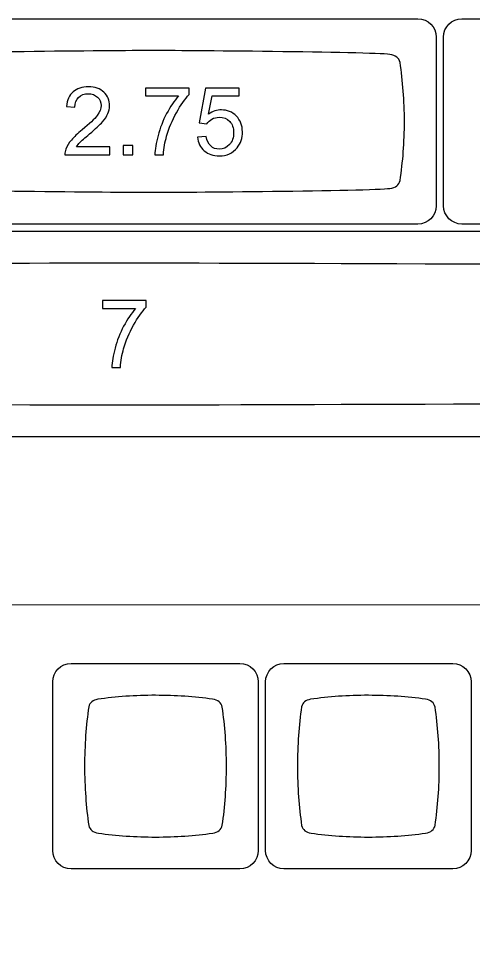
# Model space of a CAD drawing. Header units: millimetres. Extents: x -493 to 473, y -489 to 489.
# Drawn here: x -199.6 to -158.9, y 365 to 448.9 of the extents above; entities that cross this region are included whole.
import ezdxf

# ---------------------------------------------------------------- set-up
doc = ezdxf.new("R2010")
doc.units = ezdxf.units.MM
doc.header["$MEASUREMENT"] = 0
doc.layers.add('Layer 1', color=7, linetype='Continuous')

msp = doc.modelspace()

# ---------------------------------------------------------------- linework, layer by layer
at = {"layer": 'Layer 1', "color": 169}
for points in [[(-211.2105, 430.5147), (-211.2105, 430.5147), (-163.9031, 430.5147), (-163.9031, 430.5147), (-163.9031, 430.5147), (-162.9977, 430.5147), (-162.2568, 431.2555), (-162.2568, 432.161), (-162.2568, 432.161), (-162.2568, 432.161), (-162.2568, 447.2684), (-162.2568, 447.2684), (-162.2568, 447.2684), (-162.2568, 448.1739), (-162.9977, 448.9147), (-163.9031, 448.9147), (-163.9031, 448.9147), (-163.9031, 448.9147), (-211.2105, 448.9147), (-211.2105, 448.9147), (-211.2105, 448.9147), (-212.1159, 448.9147), (-212.8568, 448.1739), (-212.8568, 447.2684), (-212.8568, 447.2684), (-212.8568, 447.2684), (-212.8568, 432.161), (-212.8568, 432.161), (-212.8568, 432.161), (-212.8568, 431.2555), (-212.1159, 430.5147), (-211.2105, 430.5147)], [(-159.9605, 430.5147), (-159.9605, 430.5147), (-108.0531, 430.5147), (-108.0531, 430.5147), (-108.0531, 430.5147), (-107.1477, 430.5147), (-106.4068, 431.2555), (-106.4068, 432.161), (-106.4068, 432.161), (-106.4068, 432.161), (-106.4068, 447.2684), (-106.4068, 447.2684), (-106.4068, 447.2684), (-106.4068, 448.1739), (-107.1477, 448.9147), (-108.0531, 448.9147), (-108.0531, 448.9147), (-108.0531, 448.9147), (-159.9605, 448.9147), (-159.9605, 448.9147), (-159.9605, 448.9147), (-160.866, 448.9147), (-161.6068, 448.1739), (-161.6068, 447.2684), (-161.6068, 447.2684), (-161.6068, 447.2684), (-161.6068, 432.161), (-161.6068, 432.161), (-161.6068, 432.161), (-161.6068, 431.2555), (-160.866, 430.5147), (-159.9605, 430.5147)], [(-252.9292, 411.4647), (-252.9292, 411.4647), (-127.4218, 411.4647), (-127.4218, 411.4647), (-127.4218, 411.4647), (-126.5163, 411.4647), (-125.7755, 412.2055), (-125.7755, 413.111), (-125.7755, 413.111), (-125.7755, 413.111), (-125.7755, 428.2184), (-125.7755, 428.2184), (-125.7755, 428.2184), (-125.7755, 429.1239), (-126.5163, 429.8647), (-127.4218, 429.8647), (-127.4218, 429.8647), (-127.4218, 429.8647), (-252.9292, 429.8647), (-252.9292, 429.8647), (-252.9292, 429.8647), (-253.8348, 429.8647), (-254.5755, 429.1239), (-254.5755, 428.2184), (-254.5755, 428.2184), (-254.5755, 428.2184), (-254.5755, 413.111), (-254.5755, 413.111), (-254.5755, 413.111), (-254.5755, 412.2055), (-253.8348, 411.4647), (-252.9292, 411.4647)], [(-194.9411, 372.7402), (-194.9411, 372.7402), (-179.8337, 372.7402), (-179.8337, 372.7402), (-179.8337, 372.7402), (-178.9282, 372.7402), (-178.1874, 373.481), (-178.1874, 374.3865), (-178.1874, 374.3865), (-178.1874, 374.3865), (-178.1874, 389.4939), (-178.1874, 389.4939), (-178.1874, 389.4939), (-178.1874, 390.3994), (-178.9282, 391.1402), (-179.8337, 391.1402), (-179.8337, 391.1402), (-179.8337, 391.1402), (-194.9411, 391.1402), (-194.9411, 391.1402), (-194.9411, 391.1402), (-195.8466, 391.1402), (-196.5874, 390.3994), (-196.5874, 389.4939), (-196.5874, 389.4939), (-196.5874, 389.4939), (-196.5874, 374.3865), (-196.5874, 374.3865), (-196.5874, 374.3865), (-196.5874, 373.481), (-195.8466, 372.7402), (-194.9411, 372.7402)], [(-175.8911, 372.7402), (-175.8911, 372.7402), (-160.7837, 372.7402), (-160.7837, 372.7402), (-160.7837, 372.7402), (-159.8782, 372.7402), (-159.1374, 373.481), (-159.1374, 374.3865), (-159.1374, 374.3865), (-159.1374, 374.3865), (-159.1374, 389.4939), (-159.1374, 389.4939), (-159.1374, 389.4939), (-159.1374, 390.3994), (-159.8782, 391.1402), (-160.7837, 391.1402), (-160.7837, 391.1402), (-160.7837, 391.1402), (-175.8911, 391.1402), (-175.8911, 391.1402), (-175.8911, 391.1402), (-176.7966, 391.1402), (-177.5374, 390.3994), (-177.5374, 389.4939), (-177.5374, 389.4939), (-177.5374, 389.4939), (-177.5374, 374.3865), (-177.5374, 374.3865), (-177.5374, 374.3865), (-177.5374, 373.481), (-176.7966, 372.7402), (-175.8911, 372.7402)]]:
    msp.add_open_spline(points, degree=3, knots=[0, 0, 0, 0, 0.1111111, 0.1111111, 0.1111111, 0.1111111, 0.2222222, 0.2222222, 0.2222222, 0.2222222, 0.3333333, 0.3333333, 0.3333333, 0.3333333, 0.4444444, 0.4444444, 0.4444444, 0.4444444, 0.5555556, 0.5555556, 0.5555556, 0.5555556, 0.6666667, 0.6666667, 0.6666667, 0.6666667, 0.7777778, 0.7777778, 0.7777778, 0.7777778, 1, 1, 1, 1], dxfattribs=at)
at = {"layer": 'Layer 1', "color": 159}
for points in [[(-187.5568, 446.0641), (-185.6565, 446.0637), (-168.1033, 445.9416), (-166.4133, 445.716), (-166.4133, 445.716), (-166.4133, 445.716), (-166.4133, 445.716), (-166.4133, 445.716), (-166.4133, 445.716), (-165.8999, 445.6431), (-165.5942, 445.4105), (-165.502, 445.0058), (-165.502, 445.0058), (-165.2469, 443.3528), (-165.1073, 441.5712), (-165.1069, 439.7136), (-165.1069, 439.7136), (-165.1065, 437.8559), (-165.2451, 436.0742), (-165.4995, 434.4213), (-165.4995, 434.4213), (-165.5912, 434.0171), (-165.8964, 433.7847), (-166.4087, 433.7118), (-166.4087, 433.7118), (-168.099, 433.4869), (-185.664, 433.3639), (-187.5537, 433.3643), (-187.5537, 433.3643), (-189.4433, 433.3646), (-207.0126, 433.4879), (-208.7035, 433.7136), (-208.7035, 433.7136), (-208.7035, 433.7136), (-208.7034, 433.7141), (-208.7034, 433.7141), (-208.7034, 433.7141), (-209.2023, 433.7849), (-209.5052, 434.0066), (-209.6064, 434.3905), (-209.6064, 434.3905), (-209.8648, 436.0527), (-210.0063, 437.8448), (-210.0067, 439.7157), (-210.0067, 439.7157), (-210.0071, 441.5866), (-209.8664, 443.3819), (-209.6083, 445.0452), (-209.6083, 445.0452), (-209.5107, 445.4121), (-209.228, 445.63), (-208.7652, 445.7093), (-208.7652, 445.7093), (-207.0577, 445.9393), (-189.4571, 446.0645), (-187.5568, 446.0641)], [(-190.1755, 427.0141), (-185.8356, 427.0137), (-135.4687, 426.8916), (-131.6093, 426.666), (-131.6093, 426.666), (-131.6093, 426.666), (-131.6093, 426.666), (-131.6093, 426.666), (-131.6093, 426.666), (-130.4369, 426.5931), (-129.7385, 426.3605), (-129.5281, 425.9558), (-129.5281, 425.9558), (-128.9455, 424.3028), (-128.6266, 422.5212), (-128.6257, 420.6636), (-128.6257, 420.6636), (-128.6249, 418.8059), (-128.9414, 417.0242), (-129.5223, 415.3713), (-129.5223, 415.3713), (-129.7318, 414.9671), (-130.4288, 414.7347), (-131.5987, 414.6619), (-131.5987, 414.6619), (-135.459, 414.4369), (-185.8528, 414.3139), (-190.1684, 414.3143), (-190.1684, 414.3143), (-194.4839, 414.3146), (-244.8875, 414.4379), (-248.749, 414.6636), (-248.749, 414.6636), (-248.749, 414.6636), (-248.7488, 414.6641), (-248.7488, 414.6641), (-248.7488, 414.6641), (-249.8882, 414.7349), (-250.5801, 414.9566), (-250.811, 415.3405), (-250.811, 415.3405), (-251.401, 417.0027), (-251.7244, 418.7949), (-251.7253, 420.6657), (-251.7253, 420.6657), (-251.7261, 422.5366), (-251.4048, 424.3319), (-250.8155, 425.9952), (-250.8155, 425.9952), (-250.5926, 426.3621), (-249.9469, 426.58), (-248.89, 426.6593), (-248.89, 426.6593), (-244.9905, 426.8893), (-194.5153, 427.0145), (-190.1755, 427.0141)], [(-187.3872, 388.2897), (-185.5966, 388.2892), (-183.8767, 388.1663), (-182.2745, 387.9408), (-182.2745, 387.9408), (-182.2745, 387.9408), (-182.2745, 387.9407), (-182.2745, 387.9407), (-182.2745, 387.9407), (-181.7877, 387.8678), (-181.4978, 387.6352), (-181.4106, 387.2305), (-181.4106, 387.2305), (-181.1686, 385.5776), (-181.0363, 383.796), (-181.0359, 381.9382), (-181.0359, 381.9382), (-181.0354, 380.0805), (-181.1669, 378.2989), (-181.4081, 376.646), (-181.4081, 376.646), (-181.4951, 376.2418), (-181.7844, 376.0094), (-182.2701, 375.9365), (-182.2701, 375.9365), (-183.8726, 375.7116), (-185.593, 375.5894), (-187.3843, 375.5898), (-187.3843, 375.5898), (-189.1761, 375.5902), (-190.8971, 375.7134), (-192.5001, 375.9392), (-192.5001, 375.9392), (-192.5001, 375.9392), (-192.5, 375.9396), (-192.5, 375.9396), (-192.5, 375.9396), (-192.973, 376.0104), (-193.2602, 376.2321), (-193.3561, 376.6161), (-193.3561, 376.6161), (-193.6011, 378.2782), (-193.7352, 380.0711), (-193.7356, 381.9412), (-193.7356, 381.9412), (-193.7361, 383.813), (-193.6026, 385.6074), (-193.358, 387.2707), (-193.358, 387.2707), (-193.2654, 387.6376), (-192.9974, 387.8556), (-192.5586, 387.9348), (-192.5586, 387.9348), (-190.9399, 388.1649), (-189.1998, 388.2901), (-187.3872, 388.2897)], [(-168.3372, 388.2897), (-166.5466, 388.2892), (-164.8267, 388.1663), (-163.2245, 387.9408), (-163.2245, 387.9408), (-163.2245, 387.9408), (-163.2245, 387.9407), (-163.2245, 387.9407), (-163.2245, 387.9407), (-162.7377, 387.8678), (-162.4478, 387.6352), (-162.3606, 387.2305), (-162.3606, 387.2305), (-162.1186, 385.5776), (-161.9863, 383.796), (-161.9859, 381.9382), (-161.9859, 381.9382), (-161.9854, 380.0805), (-162.1169, 378.2989), (-162.3581, 376.646), (-162.3581, 376.646), (-162.4451, 376.2418), (-162.7344, 376.0094), (-163.2201, 375.9365), (-163.2201, 375.9365), (-164.8226, 375.7116), (-166.543, 375.5894), (-168.3343, 375.5898), (-168.3343, 375.5898), (-170.1261, 375.5902), (-171.8471, 375.7134), (-173.4501, 375.9392), (-173.4501, 375.9392), (-173.4501, 375.9392), (-173.45, 375.9396), (-173.45, 375.9396), (-173.45, 375.9396), (-173.923, 376.0104), (-174.2102, 376.2321), (-174.3061, 376.6161), (-174.3061, 376.6161), (-174.5511, 378.2782), (-174.6852, 380.0711), (-174.6856, 381.9412), (-174.6856, 381.9412), (-174.6861, 383.813), (-174.5526, 385.6074), (-174.308, 387.2707), (-174.308, 387.2707), (-174.2154, 387.6376), (-173.9474, 387.8556), (-173.5086, 387.9348), (-173.5086, 387.9348), (-171.8899, 388.1649), (-170.1498, 388.2901), (-168.3372, 388.2897)]]:
    msp.add_open_spline(points, degree=3, knots=[0, 0, 0, 0, 0.0666667, 0.0666667, 0.0666667, 0.0666667, 0.1333333, 0.1333333, 0.1333333, 0.1333333, 0.2, 0.2, 0.2, 0.2, 0.2666667, 0.2666667, 0.2666667, 0.2666667, 0.3333333, 0.3333333, 0.3333333, 0.3333333, 0.4, 0.4, 0.4, 0.4, 0.4666667, 0.4666667, 0.4666667, 0.4666667, 0.5333333, 0.5333333, 0.5333333, 0.5333333, 0.6, 0.6, 0.6, 0.6, 0.6666667, 0.6666667, 0.6666667, 0.6666667, 0.7333333, 0.7333333, 0.7333333, 0.7333333, 0.8, 0.8, 0.8, 0.8, 0.8666667, 0.8666667, 0.8666667, 0.8666667, 1, 1, 1, 1], dxfattribs=at)
at = {"layer": 'Layer 1', "color": 132}
for points, knots in [([(-191.4874, 437.433), (-191.4874, 437.433), (-191.4874, 436.7218), (-191.4874, 436.7218), (-191.4874, 436.7218), (-191.4874, 436.7218), (-195.5006, 436.7218), (-195.5006, 436.7218), (-195.5006, 436.7218), (-195.5062, 436.901), (-195.4766, 437.0732), (-195.4131, 437.2397), (-195.4131, 437.2397), (-195.3101, 437.512), (-195.145, 437.7815), (-194.9178, 438.0454), (-194.9178, 438.0454), (-194.6906, 438.3093), (-194.366, 438.6141), (-193.9441, 438.9598), (-193.9441, 438.9598), (-193.288, 439.5003), (-192.8421, 439.9278), (-192.6092, 440.2439), (-192.6092, 440.2439), (-192.375, 440.56), (-192.2579, 440.8591), (-192.2579, 441.1414), (-192.2579, 441.1414), (-192.2579, 441.4363), (-192.3637, 441.6846), (-192.5754, 441.8878), (-192.5754, 441.8878), (-192.787, 442.0896), (-193.0636, 442.1912), (-193.4037, 442.1912), (-193.4037, 442.1912), (-193.7635, 442.1912), (-194.0514, 442.084), (-194.2673, 441.8695), (-194.2673, 441.8695), (-194.4832, 441.6564), (-194.5918, 441.3601), (-194.5946, 440.9805), (-194.5946, 440.9805), (-194.5946, 440.9805), (-195.3566, 441.0567), (-195.3566, 441.0567), (-195.3566, 441.0567), (-195.3044, 441.6268), (-195.1069, 442.0614), (-194.7654, 442.3606), (-194.7654, 442.3606), (-194.4225, 442.6597), (-193.9639, 442.8093), (-193.3867, 442.8093), (-193.3867, 442.8093), (-192.8054, 442.8093), (-192.3439, 442.6484), (-192.0053, 442.3253), (-192.0053, 442.3253), (-191.6652, 442.0021), (-191.4959, 441.6014), (-191.4959, 441.1244), (-191.4959, 441.1244), (-191.4959, 440.8817), (-191.5453, 440.6432), (-191.6454, 440.409), (-191.6454, 440.409), (-191.7442, 440.1734), (-191.9093, 439.9264), (-192.1393, 439.6668), (-192.1393, 439.6668), (-192.3707, 439.4085), (-192.7532, 439.0515), (-193.2866, 438.6), (-193.2866, 438.6), (-193.7339, 438.2246), (-194.0217, 437.9706), (-194.1487, 437.8366), (-194.1487, 437.8366), (-194.2757, 437.7025), (-194.3802, 437.5685), (-194.4634, 437.433), (-194.4634, 437.433), (-194.4634, 437.433), (-191.4874, 437.433), (-191.4874, 437.433)], [0, 0, 0, 0, 0.0434783, 0.0434783, 0.0434783, 0.0434783, 0.0869565, 0.0869565, 0.0869565, 0.0869565, 0.1304348, 0.1304348, 0.1304348, 0.1304348, 0.173913, 0.173913, 0.173913, 0.173913, 0.2173913, 0.2173913, 0.2173913, 0.2173913, 0.2608696, 0.2608696, 0.2608696, 0.2608696, 0.3043478, 0.3043478, 0.3043478, 0.3043478, 0.3478261, 0.3478261, 0.3478261, 0.3478261, 0.3913043, 0.3913043, 0.3913043, 0.3913043, 0.4347826, 0.4347826, 0.4347826, 0.4347826, 0.4782609, 0.4782609, 0.4782609, 0.4782609, 0.5217391, 0.5217391, 0.5217391, 0.5217391, 0.5652174, 0.5652174, 0.5652174, 0.5652174, 0.6086957, 0.6086957, 0.6086957, 0.6086957, 0.6521739, 0.6521739, 0.6521739, 0.6521739, 0.6956522, 0.6956522, 0.6956522, 0.6956522, 0.7391304, 0.7391304, 0.7391304, 0.7391304, 0.7826087, 0.7826087, 0.7826087, 0.7826087, 0.826087, 0.826087, 0.826087, 0.826087, 0.8695652, 0.8695652, 0.8695652, 0.8695652, 0.9130435, 0.9130435, 0.9130435, 0.9130435, 1, 1, 1, 1]), ([(-188.2871, 441.9965), (-188.2871, 441.9965), (-188.2871, 442.7077), (-188.2871, 442.7077), (-188.2871, 442.7077), (-188.2871, 442.7077), (-184.367, 442.7077), (-184.367, 442.7077), (-184.367, 442.7077), (-184.367, 442.7077), (-184.367, 442.132), (-184.367, 442.132), (-184.367, 442.132), (-184.7523, 441.7213), (-185.1361, 441.1752), (-185.5143, 440.4937), (-185.5143, 440.4937), (-185.8938, 439.8121), (-186.1859, 439.1108), (-186.3934, 438.3897), (-186.3934, 438.3897), (-186.5415, 437.8831), (-186.6375, 437.3258), (-186.6784, 436.7218), (-186.6784, 436.7218), (-186.6784, 436.7218), (-187.4404, 436.7218), (-187.4404, 436.7218), (-187.4404, 436.7218), (-187.4319, 437.1988), (-187.3388, 437.7759), (-187.1596, 438.4518), (-187.1596, 438.4518), (-186.9804, 439.1291), (-186.725, 439.7811), (-186.3906, 440.409), (-186.3906, 440.409), (-186.0561, 441.0369), (-185.7005, 441.5661), (-185.3238, 441.9965), (-185.3238, 441.9965), (-185.3238, 441.9965), (-188.2871, 441.9965), (-188.2871, 441.9965)], [0, 0, 0, 0, 0.0833333, 0.0833333, 0.0833333, 0.0833333, 0.1666667, 0.1666667, 0.1666667, 0.1666667, 0.25, 0.25, 0.25, 0.25, 0.3333333, 0.3333333, 0.3333333, 0.3333333, 0.4166667, 0.4166667, 0.4166667, 0.4166667, 0.5, 0.5, 0.5, 0.5, 0.5833333, 0.5833333, 0.5833333, 0.5833333, 0.6666667, 0.6666667, 0.6666667, 0.6666667, 0.75, 0.75, 0.75, 0.75, 0.8333333, 0.8333333, 0.8333333, 0.8333333, 1, 1, 1, 1]), ([(-183.6206, 438.3135), (-183.6206, 438.3135), (-182.8417, 438.3728), (-182.8417, 438.3728), (-182.8417, 438.3728), (-182.7838, 437.9932), (-182.6498, 437.7082), (-182.4409, 437.5162), (-182.4409, 437.5162), (-182.2321, 437.3258), (-181.9767, 437.2298), (-181.6761, 437.2298), (-181.6761, 437.2298), (-181.3135, 437.2298), (-181.0101, 437.3653), (-180.7631, 437.6348), (-180.7631, 437.6348), (-180.5176, 437.9057), (-180.3948, 438.2641), (-180.3948, 438.71), (-180.3948, 438.71), (-180.3948, 439.1348), (-180.5119, 439.4692), (-180.7476, 439.7147), (-180.7476, 439.7147), (-180.9833, 439.9603), (-181.2951, 440.083), (-181.6832, 440.083), (-181.6832, 440.083), (-181.9245, 440.083), (-182.1404, 440.028), (-182.3323, 439.9179), (-182.3323, 439.9179), (-182.5228, 439.8079), (-182.6723, 439.6654), (-182.7824, 439.4904), (-182.7824, 439.4904), (-182.7824, 439.4904), (-183.4851, 439.592), (-183.4851, 439.592), (-183.4851, 439.592), (-183.4851, 439.592), (-182.9009, 442.7077), (-182.9009, 442.7077), (-182.9009, 442.7077), (-182.9009, 442.7077), (-179.8953, 442.7077), (-179.8953, 442.7077), (-179.8953, 442.7077), (-179.8953, 442.7077), (-179.8953, 441.9965), (-179.8953, 441.9965), (-179.8953, 441.9965), (-179.8953, 441.9965), (-182.3069, 441.9965), (-182.3069, 441.9965), (-182.3069, 441.9965), (-182.3069, 441.9965), (-182.63, 440.361), (-182.63, 440.361), (-182.63, 440.361), (-182.2674, 440.6164), (-181.8864, 440.7434), (-181.4884, 440.7434), (-181.4884, 440.7434), (-180.9607, 440.7434), (-180.5148, 440.56), (-180.1521, 440.1931), (-180.1521, 440.1931), (-179.7895, 439.8262), (-179.6074, 439.3549), (-179.6074, 438.7792), (-179.6074, 438.7792), (-179.6074, 438.2303), (-179.7669, 437.7561), (-180.0858, 437.3568), (-180.0858, 437.3568), (-180.4738, 436.8657), (-181.0044, 436.6202), (-181.6761, 436.6202), (-181.6761, 436.6202), (-182.2264, 436.6202), (-182.6752, 436.7754), (-183.0237, 437.0845), (-183.0237, 437.0845), (-183.3722, 437.3935), (-183.5712, 437.8027), (-183.6206, 438.3135)], [0, 0, 0, 0, 0.0434783, 0.0434783, 0.0434783, 0.0434783, 0.0869565, 0.0869565, 0.0869565, 0.0869565, 0.1304348, 0.1304348, 0.1304348, 0.1304348, 0.173913, 0.173913, 0.173913, 0.173913, 0.2173913, 0.2173913, 0.2173913, 0.2173913, 0.2608696, 0.2608696, 0.2608696, 0.2608696, 0.3043478, 0.3043478, 0.3043478, 0.3043478, 0.3478261, 0.3478261, 0.3478261, 0.3478261, 0.3913043, 0.3913043, 0.3913043, 0.3913043, 0.4347826, 0.4347826, 0.4347826, 0.4347826, 0.4782609, 0.4782609, 0.4782609, 0.4782609, 0.5217391, 0.5217391, 0.5217391, 0.5217391, 0.5652174, 0.5652174, 0.5652174, 0.5652174, 0.6086957, 0.6086957, 0.6086957, 0.6086957, 0.6521739, 0.6521739, 0.6521739, 0.6521739, 0.6956522, 0.6956522, 0.6956522, 0.6956522, 0.7391304, 0.7391304, 0.7391304, 0.7391304, 0.7826087, 0.7826087, 0.7826087, 0.7826087, 0.826087, 0.826087, 0.826087, 0.826087, 0.8695652, 0.8695652, 0.8695652, 0.8695652, 0.9130435, 0.9130435, 0.9130435, 0.9130435, 1, 1, 1, 1]), ([(-190.2668, 436.7218), (-190.2668, 436.7218), (-190.2668, 437.5685), (-190.2668, 437.5685), (-190.2668, 437.5685), (-190.2668, 437.5685), (-189.4202, 437.5685), (-189.4202, 437.5685), (-189.4202, 437.5685), (-189.4202, 437.5685), (-189.4202, 436.7218), (-189.4202, 436.7218), (-189.4202, 436.7218), (-189.4202, 436.7218), (-190.2668, 436.7218), (-190.2668, 436.7218)], [0, 0, 0, 0, 0.2, 0.2, 0.2, 0.2, 0.4, 0.4, 0.4, 0.4, 0.6, 0.6, 0.6, 0.6, 1, 1, 1, 1]), ([(-192.1355, 422.9465), (-192.1355, 422.9465), (-192.1355, 423.6577), (-192.1355, 423.6577), (-192.1355, 423.6577), (-192.1355, 423.6577), (-188.2154, 423.6577), (-188.2154, 423.6577), (-188.2154, 423.6577), (-188.2154, 423.6577), (-188.2154, 423.082), (-188.2154, 423.082), (-188.2154, 423.082), (-188.6007, 422.6713), (-188.9845, 422.1252), (-189.3627, 421.4437), (-189.3627, 421.4437), (-189.7422, 420.7621), (-190.0343, 420.0608), (-190.2418, 419.3397), (-190.2418, 419.3397), (-190.3899, 418.8331), (-190.4859, 418.2758), (-190.5268, 417.6718), (-190.5268, 417.6718), (-190.5268, 417.6718), (-191.2888, 417.6718), (-191.2888, 417.6718), (-191.2888, 417.6718), (-191.2803, 418.1488), (-191.1872, 418.7259), (-191.008, 419.4018), (-191.008, 419.4018), (-190.8288, 420.0791), (-190.5734, 420.7311), (-190.239, 421.359), (-190.239, 421.359), (-189.9045, 421.9869), (-189.5489, 422.5161), (-189.1722, 422.9465), (-189.1722, 422.9465), (-189.1722, 422.9465), (-192.1355, 422.9465), (-192.1355, 422.9465)], [0, 0, 0, 0, 0.0833333, 0.0833333, 0.0833333, 0.0833333, 0.1666667, 0.1666667, 0.1666667, 0.1666667, 0.25, 0.25, 0.25, 0.25, 0.3333333, 0.3333333, 0.3333333, 0.3333333, 0.4166667, 0.4166667, 0.4166667, 0.4166667, 0.5, 0.5, 0.5, 0.5, 0.5833333, 0.5833333, 0.5833333, 0.5833333, 0.6666667, 0.6666667, 0.6666667, 0.6666667, 0.75, 0.75, 0.75, 0.75, 0.8333333, 0.8333333, 0.8333333, 0.8333333, 1, 1, 1, 1])]:
    msp.add_open_spline(points, degree=3, knots=knots, dxfattribs=at)
at = {"layer": 'Layer 1', "color": 250, "lineweight": 18}
msp.add_open_spline([(-488.0992, 396.3856), (-488.0992, 396.3856), (-57.5314, 396.3856), (-57.5314, 396.3856), (-57.5314, 396.3856), (-54.6714, 396.3856), (-52.3315, 394.0457), (-52.3315, 391.1857), (-52.3315, 391.1857), (-52.3315, 391.1857), (-52.3315, 268.4484), (-52.3315, 268.4484), (-52.3315, 268.4484), (-52.3315, 265.5884), (-54.6714, 263.2485), (-57.5314, 263.2485), (-57.5314, 263.2485), (-57.5314, 263.2485), (-488.0992, 263.2485), (-488.0992, 263.2485), (-488.0992, 263.2485), (-490.9592, 263.2485), (-493.2991, 265.5884), (-493.2991, 268.4484), (-493.2991, 268.4484), (-493.2991, 268.4484), (-493.2991, 391.1857), (-493.2991, 391.1857), (-493.2991, 391.1857), (-493.2991, 394.0457), (-490.9592, 396.3856), (-488.0992, 396.3856)], degree=3, knots=[0, 0, 0, 0, 0.1111111, 0.1111111, 0.1111111, 0.1111111, 0.2222222, 0.2222222, 0.2222222, 0.2222222, 0.3333333, 0.3333333, 0.3333333, 0.3333333, 0.4444444, 0.4444444, 0.4444444, 0.4444444, 0.5555556, 0.5555556, 0.5555556, 0.5555556, 0.6666667, 0.6666667, 0.6666667, 0.6666667, 0.7777778, 0.7777778, 0.7777778, 0.7777778, 1, 1, 1, 1], dxfattribs=at)

doc.saveas('drawing.dxf')
